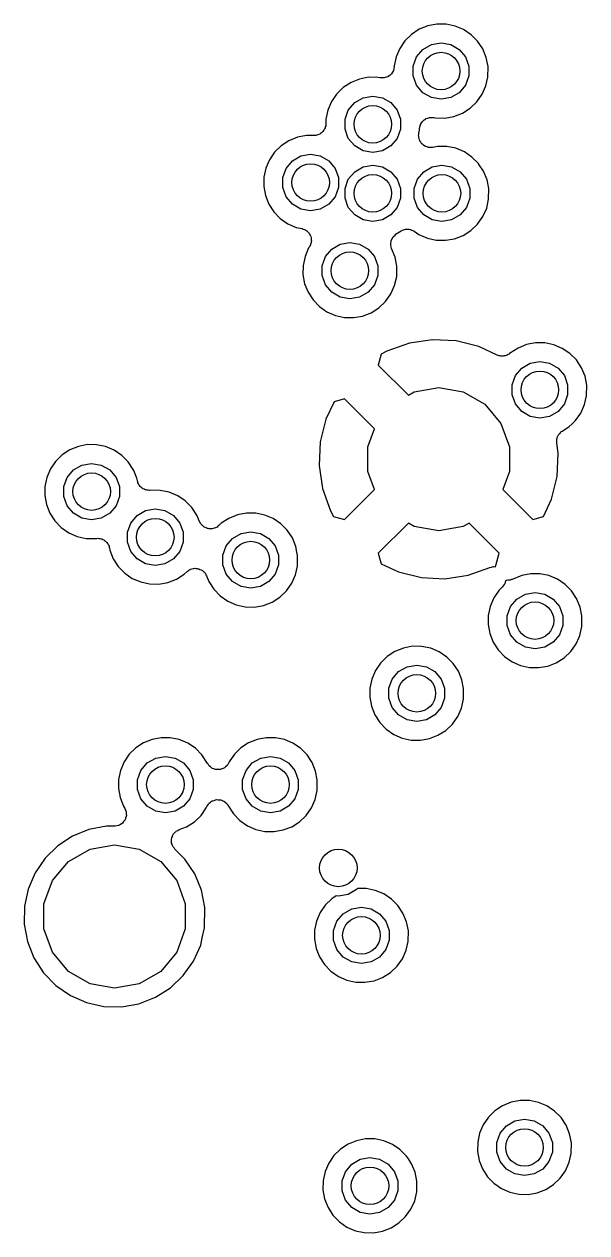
# Model space of a CAD drawing. Extents: x 83.8 to 170.2, y -169.8 to -83.8.
# Drawn here: x 118.11 to 124.1, y -120.77 to -107.87 of the extents above; entities that cross this region are included whole.
import ezdxf

# ---------------------------------------------------------------- set-up
doc = ezdxf.new("R2010")
doc.units = 0
doc.header["$MEASUREMENT"] = 0
doc.layers.add('BLACK', color=7, linetype='CONTINUOUS')

msp = doc.modelspace()

# ---------------------------------------------------------------- linework, layer by layer
at = {"layer": 'Black'}
for p, q in [((122.409, -107.892), (122.318, -107.929)), ((122.506, -107.874), (122.409, -107.892)), ((122.604, -107.874), (122.506, -107.874)), ((122.7, -107.894), (122.604, -107.874)), ((122.79, -107.932), (122.7, -107.894)), ((122.236, -107.983), (122.166, -108.051)), ((122.318, -107.929), (122.236, -107.983)), ((122.871, -107.987), (122.79, -107.932)), ((122.94, -108.057), (122.871, -107.987)), ((122.111, -108.132), (122.072, -108.222)), ((122.166, -108.051), (122.111, -108.132)), ((122.29, -108.224), (122.358, -108.143)), ((122.358, -108.143), (122.448, -108.091)), ((122.448, -108.091), (122.551, -108.073)), ((122.551, -108.073), (122.654, -108.091)), ((122.654, -108.091), (122.745, -108.143)), ((122.745, -108.143), (122.812, -108.224)), ((122.995, -108.138), (122.94, -108.057)), ((123.032, -108.229), (122.995, -108.138)), ((122.072, -108.222), (122.052, -108.318)), ((122.255, -108.322), (122.29, -108.224)), ((122.812, -108.224), (122.848, -108.322)), ((123.051, -108.324), (123.032, -108.229)), ((122.003, -108.42), (121.987, -108.433)), ((122.02, -108.407), (122.003, -108.42)), ((122.021, -108.405), (122.02, -108.406)), ((122.02, -108.406), (122.02, -108.407)), ((122.032, -108.387), (122.021, -108.405)), ((122.043, -108.369), (122.032, -108.387)), ((122.047, -108.347), (122.043, -108.368)), ((122.043, -108.368), (122.043, -108.368)), ((122.043, -108.368), (122.043, -108.369)), ((122.052, -108.326), (122.047, -108.347)), ((122.052, -108.318), (122.052, -108.324)), ((122.052, -108.324), (122.052, -108.325)), ((122.052, -108.325), (122.052, -108.326)), ((122.255, -108.426), (122.255, -108.322)), ((122.848, -108.322), (122.848, -108.426)), ((123.049, -108.438), (123.051, -108.324)), ((121.508, -108.55), (121.438, -108.619)), ((121.591, -108.496), (121.508, -108.55)), ((121.681, -108.46), (121.591, -108.496)), ((121.778, -108.441), (121.681, -108.46)), ((121.876, -108.442), (121.778, -108.441)), ((121.899, -108.447), (121.876, -108.442)), ((121.9, -108.447), (121.899, -108.447)), ((121.901, -108.447), (121.9, -108.447)), ((121.922, -108.447), (121.901, -108.447)), ((121.943, -108.448), (121.922, -108.447)), ((121.944, -108.448), (121.943, -108.448)), ((121.945, -108.448), (121.944, -108.448)), ((121.965, -108.441), (121.945, -108.448)), ((121.985, -108.434), (121.965, -108.441)), ((121.986, -108.434), (121.985, -108.434)), ((121.987, -108.433), (121.986, -108.434)), ((122.29, -108.525), (122.255, -108.426)), ((122.358, -108.605), (122.29, -108.525)), ((122.812, -108.525), (122.745, -108.605)), ((122.848, -108.426), (122.812, -108.525)), ((122.988, -108.622), (123.028, -108.533)), ((123.028, -108.533), (123.049, -108.438)), ((121.438, -108.619), (121.383, -108.7)), ((121.63, -108.711), (121.72, -108.659)), ((121.72, -108.659), (121.823, -108.641)), ((121.823, -108.641), (121.926, -108.659)), ((121.926, -108.659), (122.017, -108.711)), ((122.448, -108.657), (122.358, -108.605)), ((122.551, -108.675), (122.448, -108.657)), ((122.654, -108.657), (122.551, -108.675)), ((122.745, -108.605), (122.654, -108.657)), ((122.931, -108.702), (122.988, -108.622)), ((121.344, -108.79), (121.324, -108.886)), ((121.383, -108.7), (121.344, -108.79)), ((121.527, -108.889), (121.562, -108.791)), ((121.562, -108.791), (121.63, -108.711)), ((122.017, -108.711), (122.084, -108.791)), ((122.084, -108.791), (122.12, -108.889)), ((122.778, -108.823), (122.86, -108.77)), ((122.86, -108.77), (122.931, -108.702)), ((121.324, -108.886), (121.323, -108.938)), ((121.527, -108.994), (121.527, -108.889)), ((122.12, -108.889), (122.12, -108.994)), ((122.331, -108.945), (122.342, -108.928)), ((122.342, -108.928), (122.353, -108.911)), ((122.353, -108.911), (122.354, -108.909)), ((122.354, -108.909), (122.355, -108.908)), ((122.355, -108.908), (122.371, -108.896)), ((122.371, -108.896), (122.387, -108.883)), ((122.387, -108.883), (122.388, -108.882)), ((122.388, -108.882), (122.39, -108.881)), ((122.39, -108.881), (122.409, -108.875)), ((122.409, -108.875), (122.428, -108.868)), ((122.428, -108.868), (122.43, -108.868)), ((122.43, -108.868), (122.432, -108.868)), ((122.432, -108.868), (122.452, -108.869)), ((122.452, -108.869), (122.473, -108.869)), ((122.473, -108.869), (122.474, -108.869)), ((122.474, -108.869), (122.476, -108.87)), ((122.476, -108.87), (122.492, -108.873)), ((122.492, -108.873), (122.59, -108.875)), ((122.59, -108.875), (122.686, -108.858)), ((122.686, -108.858), (122.778, -108.823)), ((121.116, -109.063), (121.02, -109.081)), ((121.195, -109.063), (121.116, -109.063)), ((121.206, -109.061), (121.195, -109.063)), ((121.217, -109.062), (121.206, -109.061)), ((121.227, -109.058), (121.217, -109.062)), ((121.239, -109.056), (121.227, -109.058)), ((121.248, -109.051), (121.239, -109.056)), ((121.258, -109.047), (121.248, -109.051)), ((121.267, -109.04), (121.258, -109.047)), ((121.277, -109.034), (121.267, -109.04)), ((121.284, -109.026), (121.277, -109.034)), ((121.292, -109.019), (121.284, -109.026)), ((121.298, -109.009), (121.292, -109.019)), ((121.306, -109.001), (121.298, -109.009)), ((121.31, -108.991), (121.306, -109.001)), ((121.315, -108.981), (121.31, -108.991)), ((121.317, -108.97), (121.315, -108.981)), ((121.321, -108.959), (121.317, -108.97)), ((121.323, -108.938), (121.321, -108.949)), ((121.321, -108.949), (121.321, -108.959)), ((121.562, -109.092), (121.527, -108.994)), ((122.12, -108.994), (122.084, -109.092)), ((122.312, -109.065), (122.314, -109.05)), ((122.313, -109.072), (122.312, -109.065)), ((122.314, -109.05), (122.315, -109.035)), ((122.315, -109.035), (122.322, -109.006)), ((122.322, -108.988), (122.326, -108.968)), ((122.322, -108.99), (122.322, -108.988)), ((122.322, -108.992), (122.322, -108.99)), ((122.322, -109.006), (122.322, -108.992)), ((122.326, -108.968), (122.33, -108.948)), ((122.33, -108.948), (122.331, -108.947)), ((122.331, -108.947), (122.331, -108.945)), ((120.847, -109.171), (120.777, -109.24)), ((120.929, -109.118), (120.847, -109.171)), ((121.02, -109.081), (120.929, -109.118)), ((121.63, -109.172), (121.562, -109.092)), ((121.72, -109.225), (121.63, -109.172)), ((122.017, -109.172), (121.926, -109.225)), ((122.084, -109.092), (122.017, -109.172)), ((122.313, -109.079), (122.313, -109.072)), ((122.317, -109.093), (122.313, -109.079)), ((122.32, -109.108), (122.317, -109.093)), ((122.324, -109.114), (122.32, -109.108)), ((122.326, -109.121), (122.324, -109.114)), ((122.335, -109.133), (122.326, -109.121)), ((122.343, -109.146), (122.335, -109.133)), ((122.348, -109.151), (122.343, -109.146)), ((122.352, -109.156), (122.348, -109.151)), ((122.365, -109.164), (122.352, -109.156)), ((122.377, -109.174), (122.365, -109.164)), ((122.384, -109.176), (122.377, -109.174)), ((122.39, -109.18), (122.384, -109.176)), ((122.404, -109.183), (122.39, -109.18)), ((122.418, -109.188), (122.404, -109.183)), ((122.426, -109.188), (122.418, -109.188)), ((122.433, -109.19), (122.426, -109.188)), ((122.447, -109.188), (122.433, -109.19)), ((122.463, -109.188), (122.447, -109.188)), ((122.514, -109.178), (122.463, -109.188)), ((122.612, -109.179), (122.514, -109.178)), ((122.708, -109.198), (122.612, -109.179)), ((120.721, -109.321), (120.683, -109.411)), ((120.777, -109.24), (120.721, -109.321)), ((120.968, -109.332), (121.058, -109.28)), ((121.058, -109.28), (121.161, -109.262)), ((121.161, -109.262), (121.264, -109.28)), ((121.264, -109.28), (121.355, -109.332)), ((121.823, -109.243), (121.72, -109.225)), ((121.926, -109.225), (121.823, -109.243)), ((122.799, -109.236), (122.708, -109.198)), ((122.88, -109.291), (122.799, -109.236)), ((122.949, -109.361), (122.88, -109.291)), ((120.683, -109.411), (120.662, -109.507)), ((120.865, -109.511), (120.901, -109.412)), ((120.901, -109.412), (120.968, -109.332)), ((121.355, -109.332), (121.422, -109.412)), ((121.422, -109.412), (121.458, -109.511)), ((121.562, -109.528), (121.63, -109.448)), ((121.63, -109.448), (121.72, -109.395)), ((121.72, -109.395), (121.823, -109.377)), ((121.823, -109.377), (121.926, -109.395)), ((121.926, -109.395), (122.017, -109.448)), ((122.017, -109.448), (122.084, -109.528)), ((122.299, -109.528), (122.366, -109.448)), ((122.366, -109.448), (122.457, -109.395)), ((122.457, -109.395), (122.56, -109.377)), ((122.56, -109.377), (122.663, -109.395)), ((122.663, -109.395), (122.753, -109.448)), ((122.753, -109.448), (122.821, -109.528)), ((122.951, -109.363), (122.949, -109.361)), ((123.004, -109.442), (122.951, -109.363)), ((122.951, -109.363), (122.951, -109.363)), ((123.041, -109.533), (123.004, -109.442)), ((120.662, -109.507), (120.661, -109.605)), ((120.865, -109.615), (120.865, -109.511)), ((121.458, -109.511), (121.458, -109.615)), ((121.527, -109.626), (121.562, -109.528)), ((122.084, -109.528), (122.12, -109.626)), ((122.263, -109.626), (122.299, -109.528)), ((122.821, -109.528), (122.856, -109.626)), ((123.06, -109.628), (123.041, -109.533)), ((120.661, -109.605), (120.678, -109.702)), ((120.678, -109.702), (120.715, -109.793)), ((120.901, -109.714), (120.865, -109.615)), ((121.458, -109.615), (121.422, -109.714)), ((121.527, -109.731), (121.527, -109.626)), ((122.12, -109.626), (122.12, -109.731)), ((122.263, -109.731), (122.263, -109.626)), ((122.856, -109.626), (122.856, -109.731)), ((123.058, -109.742), (123.06, -109.628)), ((120.715, -109.793), (120.768, -109.875)), ((120.968, -109.794), (120.901, -109.714)), ((121.058, -109.846), (120.968, -109.794)), ((121.355, -109.794), (121.264, -109.846)), ((121.422, -109.714), (121.355, -109.794)), ((121.562, -109.829), (121.527, -109.731)), ((121.63, -109.909), (121.562, -109.829)), ((122.084, -109.829), (122.017, -109.909)), ((122.12, -109.731), (122.084, -109.829)), ((122.299, -109.829), (122.263, -109.731)), ((122.366, -109.909), (122.299, -109.829)), ((122.821, -109.829), (122.753, -109.909)), ((122.856, -109.731), (122.821, -109.829)), ((122.997, -109.926), (123.037, -109.837)), ((123.037, -109.837), (123.058, -109.742)), ((120.768, -109.875), (120.836, -109.946)), ((120.836, -109.946), (120.916, -110.002)), ((121.161, -109.864), (121.058, -109.846)), ((121.264, -109.846), (121.161, -109.864)), ((121.72, -109.961), (121.63, -109.909)), ((121.823, -109.979), (121.72, -109.961)), ((121.926, -109.961), (121.823, -109.979)), ((122.017, -109.909), (121.926, -109.961)), ((122.457, -109.961), (122.366, -109.909)), ((122.56, -109.979), (122.457, -109.961)), ((122.663, -109.961), (122.56, -109.979)), ((122.753, -109.909), (122.663, -109.961)), ((122.94, -110.007), (122.997, -109.926)), ((120.916, -110.002), (121.006, -110.041)), ((121.006, -110.041), (121.069, -110.055)), ((121.069, -110.055), (121.081, -110.06)), ((121.081, -110.06), (121.094, -110.063)), ((121.094, -110.063), (121.102, -110.068)), ((121.102, -110.068), (121.11, -110.072)), ((121.11, -110.072), (121.12, -110.08)), ((121.12, -110.08), (121.131, -110.088)), ((121.131, -110.088), (121.136, -110.095)), ((121.136, -110.095), (121.142, -110.101)), ((122.073, -110.112), (122.125, -110.079)), ((122.125, -110.079), (122.132, -110.076)), ((122.132, -110.076), (122.138, -110.072)), ((122.138, -110.072), (122.152, -110.068)), ((122.152, -110.068), (122.165, -110.063)), ((122.165, -110.063), (122.173, -110.062)), ((122.173, -110.062), (122.181, -110.06)), ((122.181, -110.06), (122.195, -110.061)), ((122.195, -110.061), (122.209, -110.061)), ((122.209, -110.061), (122.217, -110.063)), ((122.217, -110.063), (122.225, -110.064)), ((122.225, -110.064), (122.238, -110.07)), ((122.238, -110.07), (122.251, -110.074)), ((122.251, -110.074), (122.258, -110.079)), ((122.258, -110.079), (122.265, -110.082)), ((122.265, -110.082), (122.315, -110.117)), ((122.786, -110.127), (122.869, -110.074)), ((122.869, -110.074), (122.94, -110.007)), ((121.142, -110.101), (121.149, -110.113)), ((121.149, -110.113), (121.156, -110.124)), ((121.156, -110.124), (121.159, -110.132)), ((121.159, -110.132), (121.163, -110.14)), ((121.161, -110.218), (121.159, -110.227)), ((121.165, -110.21), (121.161, -110.218)), ((121.163, -110.14), (121.165, -110.154)), ((121.165, -110.154), (121.168, -110.166)), ((121.166, -110.197), (121.165, -110.21)), ((121.169, -110.184), (121.166, -110.197)), ((121.168, -110.166), (121.167, -110.175)), ((121.167, -110.175), (121.169, -110.184)), ((121.386, -110.273), (121.476, -110.22)), ((121.476, -110.22), (121.579, -110.202)), ((121.579, -110.202), (121.682, -110.22)), ((121.682, -110.22), (121.773, -110.273)), ((122.014, -110.225), (122.02, -110.181)), ((122.019, -110.251), (122.014, -110.225)), ((122.02, -110.181), (122.04, -110.142)), ((122.02, -110.181), (122.02, -110.181)), ((122.04, -110.142), (122.06, -110.124)), ((122.06, -110.124), (122.073, -110.112)), ((122.073, -110.112), (122.073, -110.112)), ((122.315, -110.117), (122.405, -110.156)), ((122.405, -110.156), (122.5, -110.177)), ((122.5, -110.177), (122.598, -110.179)), ((122.598, -110.179), (122.695, -110.162)), ((122.695, -110.162), (122.786, -110.127)), ((121.101, -110.351), (121.08, -110.447)), ((121.139, -110.261), (121.101, -110.351)), ((121.147, -110.25), (121.139, -110.261)), ((121.152, -110.238), (121.147, -110.25)), ((121.159, -110.227), (121.152, -110.238)), ((121.283, -110.451), (121.319, -110.353)), ((121.319, -110.353), (121.386, -110.273)), ((121.773, -110.273), (121.84, -110.353)), ((121.84, -110.353), (121.876, -110.451)), ((122.023, -110.268), (122.019, -110.251)), ((122.06, -110.358), (122.023, -110.268)), ((122.023, -110.268), (122.023, -110.268)), ((121.08, -110.447), (121.079, -110.545)), ((121.283, -110.556), (121.283, -110.451)), ((121.876, -110.451), (121.876, -110.556)), ((122.076, -110.438), (122.06, -110.358)), ((122.079, -110.453), (122.076, -110.438)), ((122.076, -110.438), (122.076, -110.438)), ((122.078, -110.567), (122.079, -110.453)), ((121.079, -110.545), (121.096, -110.642)), ((121.319, -110.654), (121.283, -110.556)), ((121.876, -110.556), (121.84, -110.654)), ((122.056, -110.662), (122.078, -110.567)), ((121.096, -110.642), (121.133, -110.733)), ((121.133, -110.733), (121.186, -110.815)), ((121.386, -110.734), (121.319, -110.654)), ((121.476, -110.786), (121.386, -110.734)), ((121.773, -110.734), (121.682, -110.786)), ((121.84, -110.654), (121.773, -110.734)), ((122.016, -110.751), (122.056, -110.662)), ((121.186, -110.815), (121.254, -110.886)), ((121.579, -110.804), (121.476, -110.786)), ((121.682, -110.786), (121.579, -110.804)), ((121.889, -110.899), (121.96, -110.832)), ((121.96, -110.832), (122.016, -110.751)), ((121.254, -110.886), (121.334, -110.942)), ((121.334, -110.942), (121.424, -110.981)), ((121.424, -110.981), (121.52, -111.002)), ((121.618, -111.004), (121.715, -110.987)), ((121.715, -110.987), (121.806, -110.952)), ((121.806, -110.952), (121.889, -110.899)), ((121.52, -111.002), (121.618, -111.004)), ((122.46, -111.24), (122.213, -111.277)), ((122.71, -111.252), (122.46, -111.24)), ((122.953, -111.312), (122.71, -111.252)), ((121.974, -111.363), (121.914, -111.395)), ((122.213, -111.277), (121.974, -111.363)), ((123.149, -111.404), (122.953, -111.312)), ((123.371, -111.329), (123.281, -111.387)), ((123.462, -111.292), (123.371, -111.329)), ((123.558, -111.273), (123.462, -111.292)), ((123.656, -111.274), (123.558, -111.273)), ((123.752, -111.294), (123.656, -111.274)), ((123.843, -111.332), (123.752, -111.294)), ((123.924, -111.387), (123.843, -111.332)), ((121.914, -111.395), (121.882, -111.511)), ((121.882, -111.511), (122.202, -111.831)), ((123.159, -111.407), (123.149, -111.404)), ((123.169, -111.411), (123.159, -111.407)), ((123.18, -111.412), (123.169, -111.411)), ((123.191, -111.415), (123.18, -111.412)), ((123.202, -111.415), (123.191, -111.415)), ((123.212, -111.416), (123.202, -111.415)), ((123.224, -111.413), (123.212, -111.416)), ((123.235, -111.412), (123.224, -111.413)), ((123.245, -111.407), (123.235, -111.412)), ((123.255, -111.405), (123.245, -111.407)), ((123.265, -111.398), (123.255, -111.405)), ((123.275, -111.393), (123.265, -111.398)), ((123.281, -111.387), (123.275, -111.393)), ((123.41, -111.543), (123.501, -111.491)), ((123.501, -111.491), (123.604, -111.473)), ((123.604, -111.473), (123.707, -111.491)), ((123.707, -111.491), (123.797, -111.543)), ((123.993, -111.456), (123.924, -111.387)), ((124.047, -111.538), (123.993, -111.456)), ((123.307, -111.722), (123.343, -111.623)), ((123.343, -111.623), (123.41, -111.543)), ((123.797, -111.543), (123.865, -111.623)), ((123.865, -111.623), (123.9, -111.722)), ((124.085, -111.629), (124.047, -111.538)), ((124.104, -111.724), (124.085, -111.629)), ((122.264, -111.796), (122.526, -111.749)), ((122.526, -111.749), (122.787, -111.796)), ((123.307, -111.826), (123.307, -111.722)), ((123.9, -111.722), (123.9, -111.826)), ((124.102, -111.838), (124.104, -111.724)), ((121.41, -111.902), (121.323, -112.087)), ((121.523, -111.871), (121.41, -111.902)), ((121.842, -112.19), (121.523, -111.871)), ((122.202, -111.831), (122.264, -111.796)), ((122.787, -111.796), (123.017, -111.928)), ((123.343, -111.924), (123.307, -111.826)), ((123.9, -111.826), (123.865, -111.924)), ((124.081, -111.932), (124.102, -111.838)), ((123.017, -111.928), (123.188, -112.132)), ((123.41, -112.005), (123.343, -111.924)), ((123.501, -112.057), (123.41, -112.005)), ((123.797, -112.005), (123.707, -112.057)), ((123.865, -111.924), (123.797, -112.005)), ((123.984, -112.102), (124.041, -112.022)), ((124.041, -112.022), (124.081, -111.932)), ((121.323, -112.087), (121.263, -112.33)), ((123.188, -112.132), (123.279, -112.381)), ((123.604, -112.075), (123.501, -112.057)), ((123.707, -112.057), (123.604, -112.075)), ((123.913, -112.17), (123.947, -112.137)), ((123.947, -112.137), (123.984, -112.102)), ((123.947, -112.137), (123.947, -112.137)), ((121.772, -112.381), (121.842, -112.19)), ((123.788, -112.284), (123.796, -112.27)), ((123.788, -112.291), (123.788, -112.284)), ((123.796, -112.27), (123.801, -112.256)), ((123.801, -112.256), (123.806, -112.251)), ((123.806, -112.251), (123.809, -112.245)), ((123.809, -112.245), (123.82, -112.235)), ((123.82, -112.235), (123.83, -112.223)), ((123.83, -112.223), (123.836, -112.22)), ((123.836, -112.22), (123.841, -112.215)), ((123.841, -112.215), (123.913, -112.17)), ((118.595, -112.414), (118.513, -112.468)), ((118.686, -112.378), (118.595, -112.414)), ((118.782, -112.359), (118.686, -112.378)), ((118.88, -112.36), (118.782, -112.359)), ((118.976, -112.38), (118.88, -112.36)), ((119.066, -112.418), (118.976, -112.38)), ((119.148, -112.473), (119.066, -112.418)), ((121.263, -112.33), (121.251, -112.58)), ((121.772, -112.647), (121.772, -112.381)), ((123.279, -112.381), (123.279, -112.647)), ((123.783, -112.328), (123.785, -112.313)), ((123.784, -112.334), (123.783, -112.328)), ((123.784, -112.341), (123.784, -112.334)), ((123.8, -112.449), (123.784, -112.341)), ((123.785, -112.297), (123.788, -112.291)), ((123.785, -112.313), (123.785, -112.297)), ((118.443, -112.537), (118.387, -112.618)), ((118.513, -112.468), (118.443, -112.537)), ((119.217, -112.542), (119.148, -112.473)), ((119.271, -112.624), (119.217, -112.542)), ((123.788, -112.699), (123.8, -112.449)), ((118.387, -112.618), (118.349, -112.708)), ((118.567, -112.709), (118.634, -112.629)), ((118.634, -112.629), (118.724, -112.577)), ((118.724, -112.577), (118.827, -112.559)), ((118.827, -112.559), (118.93, -112.577)), ((118.93, -112.577), (119.021, -112.629)), ((119.021, -112.629), (119.088, -112.709)), ((119.276, -112.635), (119.271, -112.624)), ((119.308, -112.715), (119.276, -112.635)), ((121.251, -112.58), (121.288, -112.827)), ((121.842, -112.839), (121.772, -112.647)), ((123.279, -112.647), (123.209, -112.839)), ((118.328, -112.804), (118.327, -112.902)), ((118.349, -112.708), (118.328, -112.804)), ((118.531, -112.807), (118.567, -112.709)), ((119.088, -112.709), (119.124, -112.807)), ((119.315, -112.745), (119.308, -112.715)), ((119.318, -112.755), (119.315, -112.745)), ((119.32, -112.766), (119.318, -112.755)), ((119.326, -112.776), (119.32, -112.766)), ((119.33, -112.786), (119.326, -112.776)), ((119.337, -112.794), (119.33, -112.786)), ((119.343, -112.804), (119.337, -112.794)), ((119.352, -112.811), (119.343, -112.804)), ((123.728, -112.942), (123.788, -112.699)), ((118.327, -112.902), (118.344, -112.998)), ((118.531, -112.912), (118.531, -112.807)), ((118.567, -113.01), (118.531, -112.912)), ((119.124, -112.912), (119.088, -113.01)), ((119.124, -112.807), (119.124, -112.912)), ((119.36, -112.82), (119.352, -112.811)), ((119.369, -112.825), (119.36, -112.82)), ((119.377, -112.831), (119.369, -112.825)), ((119.388, -112.835), (119.377, -112.831)), ((119.398, -112.841), (119.388, -112.835)), ((119.409, -112.842), (119.398, -112.841)), ((119.419, -112.846), (119.409, -112.842)), ((119.43, -112.846), (119.419, -112.846)), ((119.442, -112.848), (119.43, -112.846)), ((119.45, -112.846), (119.442, -112.848)), ((119.557, -112.847), (119.45, -112.846)), ((119.654, -112.866), (119.557, -112.847)), ((119.744, -112.904), (119.654, -112.866)), ((119.825, -112.959), (119.744, -112.904)), ((121.288, -112.827), (121.374, -113.066)), ((121.523, -113.158), (121.842, -112.839)), ((123.209, -112.839), (123.529, -113.158)), ((118.344, -112.998), (118.381, -113.089)), ((118.634, -113.09), (118.567, -113.01)), ((119.088, -113.01), (119.021, -113.09)), ((119.402, -113.063), (119.505, -113.045)), ((119.505, -113.045), (119.608, -113.063)), ((119.894, -113.029), (119.825, -112.959)), ((119.949, -113.11), (119.894, -113.029)), ((123.641, -113.127), (123.728, -112.942)), ((118.381, -113.089), (118.434, -113.172)), ((118.434, -113.172), (118.502, -113.242)), ((118.724, -113.143), (118.634, -113.09)), ((118.827, -113.161), (118.724, -113.143)), ((118.93, -113.143), (118.827, -113.161)), ((119.021, -113.09), (118.93, -113.143)), ((119.244, -113.196), (119.311, -113.116)), ((119.311, -113.116), (119.402, -113.063)), ((119.608, -113.063), (119.699, -113.116)), ((119.699, -113.116), (119.766, -113.196)), ((119.977, -113.18), (119.949, -113.11)), ((119.984, -113.191), (119.977, -113.18)), ((119.99, -113.203), (119.984, -113.191)), ((120.29, -113.145), (120.208, -113.198)), ((120.381, -113.108), (120.29, -113.145)), ((120.477, -113.089), (120.381, -113.108)), ((120.575, -113.09), (120.477, -113.089)), ((120.671, -113.11), (120.575, -113.09)), ((120.761, -113.148), (120.671, -113.11)), ((120.843, -113.203), (120.761, -113.148)), ((121.374, -113.066), (121.406, -113.126)), ((121.406, -113.126), (121.523, -113.158)), ((123.529, -113.158), (123.641, -113.127)), ((118.502, -113.242), (118.582, -113.298)), ((118.582, -113.298), (118.672, -113.338)), ((119.208, -113.294), (119.244, -113.196)), ((119.208, -113.399), (119.208, -113.294)), ((119.766, -113.196), (119.802, -113.294)), ((119.802, -113.294), (119.802, -113.399)), ((119.996, -113.209), (119.99, -113.203)), ((120.001, -113.217), (119.996, -113.209)), ((120.011, -113.225), (120.001, -113.217)), ((120.021, -113.235), (120.011, -113.225)), ((120.029, -113.238), (120.021, -113.235)), ((120.036, -113.244), (120.029, -113.238)), ((120.048, -113.248), (120.036, -113.244)), ((120.06, -113.254), (120.048, -113.248)), ((120.069, -113.254), (120.06, -113.254)), ((120.078, -113.257), (120.069, -113.254)), ((120.091, -113.257), (120.078, -113.257)), ((120.104, -113.258), (120.091, -113.257)), ((120.113, -113.256), (120.104, -113.258)), ((120.122, -113.255), (120.113, -113.256)), ((120.134, -113.25), (120.122, -113.255)), ((120.147, -113.247), (120.134, -113.25)), ((120.154, -113.242), (120.147, -113.247)), ((120.163, -113.239), (120.154, -113.242)), ((120.172, -113.23), (120.163, -113.239)), ((120.183, -113.222), (120.172, -113.23)), ((120.208, -113.198), (120.183, -113.222)), ((120.329, -113.359), (120.42, -113.307)), ((120.42, -113.307), (120.523, -113.289)), ((120.523, -113.289), (120.626, -113.307)), ((120.626, -113.307), (120.716, -113.359)), ((120.912, -113.272), (120.843, -113.203)), ((120.966, -113.354), (120.912, -113.272)), ((122.202, -113.197), (121.882, -113.517)), ((122.264, -113.233), (122.202, -113.197)), ((122.526, -113.279), (122.264, -113.233)), ((122.787, -113.233), (122.526, -113.279)), ((122.849, -113.197), (122.787, -113.233)), ((123.169, -113.517), (122.849, -113.197)), ((118.672, -113.338), (118.768, -113.359)), ((118.768, -113.359), (118.866, -113.361)), ((118.866, -113.361), (118.871, -113.36)), ((118.871, -113.36), (118.881, -113.36)), ((118.881, -113.36), (118.892, -113.358)), ((118.892, -113.358), (118.903, -113.36)), ((118.903, -113.36), (118.915, -113.36)), ((118.915, -113.36), (118.925, -113.363)), ((118.925, -113.363), (118.935, -113.365)), ((118.935, -113.365), (118.946, -113.371)), ((118.946, -113.371), (118.956, -113.375)), ((118.956, -113.375), (118.965, -113.382)), ((118.965, -113.382), (118.974, -113.387)), ((118.974, -113.387), (118.981, -113.396)), ((118.981, -113.396), (118.99, -113.403)), ((118.99, -113.403), (118.995, -113.412)), ((118.995, -113.412), (119.002, -113.421)), ((119.002, -113.421), (119.006, -113.431)), ((119.006, -113.431), (119.012, -113.441)), ((119.012, -113.441), (119.014, -113.452)), ((119.244, -113.497), (119.208, -113.399)), ((119.802, -113.399), (119.766, -113.497)), ((120.226, -113.537), (120.262, -113.439)), ((120.262, -113.439), (120.329, -113.359)), ((120.716, -113.359), (120.783, -113.439)), ((120.783, -113.439), (120.819, -113.537)), ((121.003, -113.445), (120.966, -113.354)), ((121.015, -113.505), (121.003, -113.445)), ((119.014, -113.452), (119.018, -113.462)), ((119.018, -113.462), (119.022, -113.485)), ((119.022, -113.485), (119.058, -113.576)), ((119.058, -113.576), (119.111, -113.658)), ((119.311, -113.577), (119.244, -113.497)), ((119.402, -113.629), (119.311, -113.577)), ((119.699, -113.577), (119.608, -113.629)), ((119.766, -113.497), (119.699, -113.577)), ((120.226, -113.642), (120.226, -113.537)), ((120.819, -113.537), (120.819, -113.642)), ((121.022, -113.54), (121.015, -113.505)), ((121.015, -113.505), (121.015, -113.505)), ((121.021, -113.654), (121.022, -113.54)), ((121.882, -113.517), (121.913, -113.63)), ((123.133, -113.647), (123.169, -113.517)), ((119.111, -113.658), (119.179, -113.729)), ((119.505, -113.648), (119.402, -113.629)), ((119.608, -113.629), (119.505, -113.648)), ((119.846, -113.712), (119.857, -113.705)), ((119.857, -113.705), (119.867, -113.696)), ((119.867, -113.696), (119.875, -113.693)), ((119.875, -113.693), (119.882, -113.688)), ((119.882, -113.688), (119.895, -113.685)), ((119.895, -113.685), (119.908, -113.68)), ((119.908, -113.68), (119.916, -113.68)), ((119.916, -113.68), (119.925, -113.678)), ((119.925, -113.678), (119.938, -113.679)), ((119.938, -113.679), (119.952, -113.679)), ((119.952, -113.679), (119.96, -113.682)), ((119.96, -113.682), (119.969, -113.683)), ((119.969, -113.683), (119.981, -113.689)), ((119.981, -113.689), (119.994, -113.693)), ((119.994, -113.693), (120.001, -113.698)), ((120.001, -113.698), (120.008, -113.702)), ((120.008, -113.702), (120.018, -113.712)), ((120.262, -113.74), (120.226, -113.642)), ((120.819, -113.642), (120.783, -113.74)), ((120.999, -113.748), (121.021, -113.654)), ((121.913, -113.63), (122.098, -113.717)), ((122.839, -113.751), (123.072, -113.668)), ((123.072, -113.668), (123.088, -113.665)), ((123.088, -113.665), (123.105, -113.66)), ((123.105, -113.66), (123.11, -113.661)), ((123.11, -113.661), (123.115, -113.66)), ((123.115, -113.66), (123.132, -113.663)), ((123.132, -113.663), (123.133, -113.647)), ((119.179, -113.729), (119.26, -113.785)), ((119.26, -113.785), (119.35, -113.824)), ((119.35, -113.824), (119.445, -113.845)), ((119.543, -113.847), (119.64, -113.83)), ((119.64, -113.83), (119.731, -113.795)), ((119.731, -113.795), (119.814, -113.742)), ((119.814, -113.742), (119.846, -113.712)), ((120.018, -113.712), (120.028, -113.72)), ((120.028, -113.72), (120.033, -113.728)), ((120.033, -113.728), (120.039, -113.734)), ((120.039, -113.734), (120.044, -113.746)), ((120.044, -113.746), (120.051, -113.758)), ((120.051, -113.758), (120.076, -113.819)), ((120.076, -113.819), (120.129, -113.902)), ((120.329, -113.82), (120.262, -113.74)), ((120.42, -113.873), (120.329, -113.82)), ((120.716, -113.82), (120.626, -113.873)), ((120.783, -113.74), (120.716, -113.82)), ((120.959, -113.838), (120.999, -113.748)), ((122.098, -113.717), (122.341, -113.777)), ((122.341, -113.777), (122.591, -113.789)), ((122.591, -113.789), (122.839, -113.751)), ((123.234, -113.825), (123.229, -113.842)), ((123.24, -113.809), (123.234, -113.825)), ((123.241, -113.807), (123.24, -113.807)), ((123.24, -113.807), (123.24, -113.809)), ((123.242, -113.807), (123.241, -113.807)), ((123.243, -113.807), (123.242, -113.807)), ((123.264, -113.806), (123.243, -113.807)), ((123.285, -113.805), (123.264, -113.806)), ((123.286, -113.804), (123.285, -113.805)), ((123.287, -113.804), (123.286, -113.804)), ((123.303, -113.797), (123.287, -113.804)), ((123.308, -113.796), (123.303, -113.797)), ((123.41, -113.754), (123.308, -113.796)), ((123.506, -113.736), (123.41, -113.754)), ((123.604, -113.737), (123.506, -113.736)), ((123.7, -113.756), (123.604, -113.737)), ((123.791, -113.794), (123.7, -113.756)), ((123.872, -113.849), (123.791, -113.794)), ((119.445, -113.845), (119.543, -113.847)), ((120.129, -113.902), (120.197, -113.972)), ((120.523, -113.891), (120.42, -113.873)), ((120.626, -113.873), (120.523, -113.891)), ((120.832, -113.986), (120.903, -113.918)), ((120.903, -113.918), (120.959, -113.838)), ((123.167, -113.913), (123.112, -113.994)), ((123.203, -113.878), (123.167, -113.913)), ((123.213, -113.864), (123.203, -113.878)), ((123.224, -113.851), (123.213, -113.864)), ((123.226, -113.846), (123.224, -113.851)), ((123.229, -113.842), (123.226, -113.846)), ((123.358, -114.006), (123.449, -113.953)), ((123.449, -113.953), (123.552, -113.935)), ((123.552, -113.935), (123.655, -113.953)), ((123.655, -113.953), (123.745, -114.006)), ((123.941, -113.919), (123.872, -113.849)), ((123.995, -114.001), (123.941, -113.919)), ((120.197, -113.972), (120.277, -114.028)), ((120.277, -114.028), (120.367, -114.068)), ((120.367, -114.068), (120.463, -114.089)), ((120.463, -114.089), (120.561, -114.091)), ((120.561, -114.091), (120.658, -114.074)), ((120.658, -114.074), (120.749, -114.038)), ((120.749, -114.038), (120.832, -113.986)), ((123.073, -114.084), (123.053, -114.18)), ((123.112, -113.994), (123.073, -114.084)), ((123.255, -114.184), (123.291, -114.086)), ((123.291, -114.086), (123.358, -114.006)), ((123.745, -114.006), (123.813, -114.086)), ((123.813, -114.086), (123.848, -114.184)), ((124.033, -114.091), (123.995, -114.001)), ((124.052, -114.186), (124.033, -114.091)), ((123.053, -114.18), (123.051, -114.278)), ((123.255, -114.289), (123.255, -114.184)), ((123.848, -114.184), (123.848, -114.289)), ((124.05, -114.3), (124.052, -114.186)), ((123.051, -114.278), (123.069, -114.375)), ((123.291, -114.387), (123.255, -114.289)), ((123.848, -114.289), (123.813, -114.387)), ((124.029, -114.395), (124.05, -114.3)), ((123.069, -114.375), (123.105, -114.466)), ((123.105, -114.466), (123.158, -114.548)), ((123.358, -114.467), (123.291, -114.387)), ((123.449, -114.519), (123.358, -114.467)), ((123.745, -114.467), (123.655, -114.519)), ((123.813, -114.387), (123.745, -114.467)), ((123.989, -114.485), (124.021, -114.412)), ((124.021, -114.412), (124.029, -114.395)), ((124.021, -114.412), (124.021, -114.412)), ((124.021, -114.412), (124.021, -114.412)), ((122.059, -114.566), (121.977, -114.619)), ((122.15, -114.529), (122.059, -114.566)), ((122.246, -114.51), (122.15, -114.529)), ((122.344, -114.511), (122.246, -114.51)), ((122.44, -114.531), (122.344, -114.511)), ((122.531, -114.569), (122.44, -114.531)), ((122.612, -114.624), (122.531, -114.569)), ((123.158, -114.548), (123.226, -114.619)), ((123.552, -114.538), (123.449, -114.519)), ((123.655, -114.519), (123.552, -114.538)), ((123.861, -114.632), (123.932, -114.565)), ((123.932, -114.565), (123.989, -114.485)), ((121.907, -114.688), (121.851, -114.769)), ((121.977, -114.619), (121.907, -114.688)), ((122.098, -114.78), (122.189, -114.728)), ((122.189, -114.728), (122.292, -114.71)), ((122.292, -114.71), (122.395, -114.728)), ((122.395, -114.728), (122.485, -114.78)), ((122.681, -114.693), (122.612, -114.624)), ((122.735, -114.775), (122.681, -114.693)), ((123.226, -114.619), (123.307, -114.675)), ((123.307, -114.675), (123.397, -114.714)), ((123.397, -114.714), (123.492, -114.735)), ((123.492, -114.735), (123.59, -114.737)), ((123.59, -114.737), (123.687, -114.72)), ((123.687, -114.72), (123.778, -114.685)), ((123.778, -114.685), (123.861, -114.632)), ((121.813, -114.859), (121.792, -114.955)), ((121.851, -114.769), (121.813, -114.859)), ((121.995, -114.958), (122.031, -114.86)), ((122.031, -114.86), (122.098, -114.78)), ((122.485, -114.78), (122.552, -114.86)), ((122.552, -114.86), (122.588, -114.958)), ((122.773, -114.866), (122.735, -114.775)), ((122.791, -114.961), (122.773, -114.866)), ((121.792, -114.955), (121.791, -115.053)), ((121.995, -115.063), (121.995, -114.958)), ((122.588, -114.958), (122.588, -115.063)), ((122.79, -115.075), (122.791, -114.961)), ((121.791, -115.053), (121.809, -115.149)), ((122.031, -115.161), (121.995, -115.063)), ((122.588, -115.063), (122.552, -115.161)), ((122.768, -115.169), (122.79, -115.075)), ((121.809, -115.149), (121.845, -115.24)), ((121.845, -115.24), (121.898, -115.323)), ((122.098, -115.241), (122.031, -115.161)), ((122.189, -115.294), (122.098, -115.241)), ((122.485, -115.241), (122.395, -115.294)), ((122.552, -115.161), (122.485, -115.241)), ((122.728, -115.259), (122.768, -115.169)), ((121.898, -115.323), (121.966, -115.393)), ((122.292, -115.312), (122.189, -115.294)), ((122.395, -115.294), (122.292, -115.312)), ((122.601, -115.407), (122.672, -115.339)), ((122.672, -115.339), (122.728, -115.259)), ((119.471, -115.503), (119.38, -115.54)), ((119.567, -115.485), (119.471, -115.503)), ((119.665, -115.485), (119.567, -115.485)), ((119.761, -115.505), (119.665, -115.485)), ((119.852, -115.543), (119.761, -115.505)), ((120.591, -115.503), (120.5, -115.54)), ((120.687, -115.485), (120.591, -115.503)), ((120.785, -115.485), (120.687, -115.485)), ((120.881, -115.505), (120.785, -115.485)), ((120.972, -115.543), (120.881, -115.505)), ((121.966, -115.393), (122.046, -115.449)), ((122.046, -115.449), (122.136, -115.489)), ((122.136, -115.489), (122.232, -115.51)), ((122.232, -115.51), (122.33, -115.512)), ((122.33, -115.512), (122.427, -115.495)), ((122.427, -115.495), (122.518, -115.459)), ((122.518, -115.459), (122.601, -115.407)), ((119.298, -115.594), (119.228, -115.662)), ((119.38, -115.54), (119.298, -115.594)), ((119.933, -115.598), (119.852, -115.543)), ((120.002, -115.668), (119.933, -115.598)), ((120.418, -115.594), (120.348, -115.662)), ((120.5, -115.54), (120.418, -115.594)), ((121.053, -115.598), (120.972, -115.543)), ((121.122, -115.668), (121.053, -115.598)), ((119.172, -115.743), (119.134, -115.833)), ((119.228, -115.662), (119.172, -115.743)), ((119.352, -115.835), (119.419, -115.754)), ((119.419, -115.754), (119.51, -115.702)), ((119.51, -115.702), (119.613, -115.684)), ((119.613, -115.684), (119.716, -115.702)), ((119.716, -115.702), (119.806, -115.754)), ((119.806, -115.754), (119.873, -115.835)), ((120.063, -115.76), (120.002, -115.668)), ((120.064, -115.761), (120.063, -115.76)), ((120.063, -115.76), (120.063, -115.76)), ((120.071, -115.775), (120.064, -115.761)), ((120.281, -115.763), (120.274, -115.777)), ((120.29, -115.749), (120.281, -115.763)), ((120.292, -115.743), (120.29, -115.749)), ((120.348, -115.662), (120.292, -115.743)), ((120.472, -115.835), (120.539, -115.754)), ((120.539, -115.754), (120.63, -115.702)), ((120.63, -115.702), (120.733, -115.684)), ((120.733, -115.684), (120.836, -115.702)), ((120.836, -115.702), (120.926, -115.754)), ((120.926, -115.754), (120.993, -115.835)), ((121.176, -115.749), (121.122, -115.668)), ((121.214, -115.84), (121.176, -115.749)), ((119.134, -115.833), (119.113, -115.929)), ((119.316, -115.933), (119.352, -115.835)), ((119.873, -115.835), (119.909, -115.933)), ((120.076, -115.78), (120.071, -115.775)), ((120.079, -115.785), (120.076, -115.78)), ((120.092, -115.795), (120.079, -115.785)), ((120.103, -115.805), (120.092, -115.795)), ((120.109, -115.808), (120.103, -115.805)), ((120.114, -115.812), (120.109, -115.808)), ((120.129, -115.817), (120.114, -115.812)), ((120.144, -115.823), (120.129, -115.817)), ((120.15, -115.823), (120.144, -115.823)), ((120.156, -115.825), (120.15, -115.823)), ((120.172, -115.824), (120.156, -115.825)), ((120.188, -115.825), (120.172, -115.824)), ((120.194, -115.824), (120.188, -115.825)), ((120.2, -115.823), (120.194, -115.824)), ((120.215, -115.817), (120.2, -115.823)), ((120.23, -115.813), (120.215, -115.817)), ((120.235, -115.809), (120.23, -115.813)), ((120.241, -115.806), (120.235, -115.809)), ((120.253, -115.796), (120.241, -115.806)), ((120.266, -115.786), (120.253, -115.796)), ((120.269, -115.781), (120.266, -115.786)), ((120.274, -115.777), (120.269, -115.781)), ((120.436, -115.933), (120.472, -115.835)), ((120.993, -115.835), (121.029, -115.933)), ((121.232, -115.935), (121.214, -115.84)), ((119.113, -115.929), (119.112, -116.027)), ((119.112, -116.027), (119.13, -116.124)), ((119.316, -116.037), (119.316, -115.933)), ((119.909, -115.933), (119.909, -116.037)), ((120.436, -116.037), (120.436, -115.933)), ((121.029, -115.933), (121.029, -116.037)), ((121.231, -116.049), (121.232, -115.969)), ((121.232, -115.969), (121.232, -115.935)), ((121.232, -115.969), (121.232, -115.969)), ((119.13, -116.124), (119.166, -116.215)), ((119.352, -116.136), (119.316, -116.037)), ((119.419, -116.216), (119.352, -116.136)), ((119.873, -116.136), (119.806, -116.216)), ((119.909, -116.037), (119.873, -116.136)), ((120.116, -116.157), (120.131, -116.153)), ((120.131, -116.153), (120.146, -116.147)), ((120.146, -116.147), (120.152, -116.147)), ((120.152, -116.147), (120.158, -116.145)), ((120.158, -116.145), (120.174, -116.146)), ((120.174, -116.146), (120.19, -116.146)), ((120.19, -116.146), (120.196, -116.148)), ((120.196, -116.148), (120.202, -116.148)), ((120.202, -116.148), (120.217, -116.155)), ((120.217, -116.155), (120.232, -116.16)), ((120.472, -116.136), (120.436, -116.037)), ((120.539, -116.216), (120.472, -116.136)), ((120.993, -116.136), (120.926, -116.216)), ((121.029, -116.037), (120.993, -116.136)), ((121.17, -116.233), (121.209, -116.144)), ((121.209, -116.144), (121.231, -116.049)), ((119.166, -116.215), (119.178, -116.233)), ((119.178, -116.233), (119.179, -116.237)), ((119.179, -116.237), (119.181, -116.239)), ((119.181, -116.239), (119.188, -116.257)), ((119.188, -116.257), (119.195, -116.274)), ((119.195, -116.274), (119.195, -116.277)), ((119.195, -116.277), (119.196, -116.281)), ((119.196, -116.281), (119.196, -116.299)), ((119.51, -116.268), (119.419, -116.216)), ((119.613, -116.286), (119.51, -116.268)), ((119.716, -116.268), (119.613, -116.286)), ((119.806, -116.216), (119.716, -116.268)), ((119.993, -116.313), (120.049, -116.233)), ((120.049, -116.233), (120.056, -116.22)), ((120.056, -116.22), (120.064, -116.206)), ((120.064, -116.206), (120.072, -116.192)), ((120.072, -116.192), (120.077, -116.188)), ((120.077, -116.188), (120.08, -116.183)), ((120.08, -116.183), (120.093, -116.174)), ((120.093, -116.174), (120.105, -116.163)), ((120.105, -116.163), (120.111, -116.161)), ((120.111, -116.161), (120.116, -116.157)), ((120.232, -116.16), (120.237, -116.163)), ((120.237, -116.163), (120.243, -116.166)), ((120.243, -116.166), (120.248, -116.172)), ((120.248, -116.172), (120.249, -116.172)), ((120.249, -116.172), (120.252, -116.175)), ((120.252, -116.175), (120.254, -116.177)), ((120.254, -116.177), (120.267, -116.187)), ((120.267, -116.187), (120.27, -116.192)), ((120.27, -116.192), (120.274, -116.197)), ((120.274, -116.197), (120.277, -116.202)), ((120.277, -116.202), (120.279, -116.204)), ((120.279, -116.204), (120.339, -116.297)), ((120.63, -116.268), (120.539, -116.216)), ((120.733, -116.286), (120.63, -116.268)), ((120.836, -116.268), (120.733, -116.286)), ((120.926, -116.216), (120.836, -116.268)), ((121.113, -116.313), (121.17, -116.233)), ((119.136, -116.409), (119.12, -116.419)), ((119.152, -116.4), (119.136, -116.409)), ((119.154, -116.397), (119.152, -116.4)), ((119.157, -116.395), (119.154, -116.397)), ((119.168, -116.38), (119.157, -116.395)), ((119.18, -116.366), (119.168, -116.38)), ((119.182, -116.363), (119.18, -116.366)), ((119.184, -116.36), (119.182, -116.363)), ((119.189, -116.342), (119.184, -116.36)), ((119.196, -116.325), (119.189, -116.342)), ((119.196, -116.299), (119.197, -116.318)), ((119.197, -116.318), (119.196, -116.321)), ((119.196, -116.321), (119.196, -116.325)), ((119.839, -116.434), (119.922, -116.381)), ((119.922, -116.381), (119.993, -116.313)), ((120.339, -116.297), (120.407, -116.368)), ((120.407, -116.368), (120.488, -116.424)), ((120.959, -116.434), (121.042, -116.381)), ((121.042, -116.381), (121.113, -116.313)), ((118.623, -116.534), (118.466, -116.638)), ((118.798, -116.464), (118.623, -116.534)), ((118.984, -116.428), (118.798, -116.464)), ((119.07, -116.429), (118.984, -116.428)), ((119.074, -116.428), (119.07, -116.429)), ((119.077, -116.429), (119.074, -116.428)), ((119.095, -116.425), (119.077, -116.429)), ((119.113, -116.422), (119.095, -116.425)), ((119.117, -116.42), (119.113, -116.422)), ((119.12, -116.419), (119.117, -116.42)), ((119.681, -116.55), (119.688, -116.537)), ((119.688, -116.537), (119.693, -116.522)), ((119.693, -116.522), (119.697, -116.517)), ((119.697, -116.517), (119.7, -116.51)), ((119.7, -116.51), (119.711, -116.5)), ((119.711, -116.5), (119.72, -116.488)), ((119.72, -116.488), (119.727, -116.484)), ((119.727, -116.484), (119.732, -116.479)), ((119.732, -116.479), (119.745, -116.473)), ((119.745, -116.473), (119.758, -116.465)), ((119.758, -116.465), (119.839, -116.434)), ((120.488, -116.424), (120.577, -116.463)), ((120.577, -116.463), (120.673, -116.484)), ((120.673, -116.484), (120.771, -116.486)), ((120.771, -116.486), (120.868, -116.469)), ((120.868, -116.469), (120.959, -116.434)), ((118.466, -116.638), (118.331, -116.77)), ((118.58, -116.805), (118.81, -116.672)), ((118.81, -116.672), (119.071, -116.626)), ((119.071, -116.626), (119.333, -116.672)), ((119.333, -116.672), (119.563, -116.805)), ((119.677, -116.594), (119.679, -116.579)), ((119.679, -116.601), (119.677, -116.594)), ((119.679, -116.564), (119.681, -116.557)), ((119.679, -116.579), (119.679, -116.564)), ((119.679, -116.608), (119.679, -116.601)), ((119.685, -116.622), (119.679, -116.608)), ((119.681, -116.557), (119.681, -116.55)), ((119.689, -116.637), (119.685, -116.622)), ((119.693, -116.643), (119.689, -116.637)), ((119.695, -116.649), (119.693, -116.643)), ((119.705, -116.661), (119.695, -116.649)), ((119.714, -116.673), (119.705, -116.661)), ((118.331, -116.77), (118.224, -116.925)), ((119.82, -116.78), (119.714, -116.673)), ((119.925, -116.937), (119.82, -116.78)), ((118.224, -116.925), (118.15, -117.099)), ((118.409, -117.009), (118.58, -116.805)), ((119.563, -116.805), (119.734, -117.009)), ((118.318, -117.258), (118.409, -117.009)), ((119.734, -117.009), (119.825, -117.258)), ((119.997, -117.112), (119.925, -116.937)), ((118.15, -117.099), (118.111, -117.283)), ((120.033, -117.296), (119.997, -117.112)), ((121.434, -117.171), (121.387, -117.202)), ((121.456, -117.175), (121.434, -117.171)), ((121.559, -117.157), (121.456, -117.175)), ((121.65, -117.105), (121.559, -117.157)), ((121.66, -117.093), (121.65, -117.105)), ((121.754, -117.094), (121.66, -117.093)), ((121.85, -117.113), (121.754, -117.094)), ((121.941, -117.151), (121.85, -117.113)), ((122.022, -117.206), (121.941, -117.151)), ((118.111, -117.283), (118.108, -117.472)), ((118.318, -117.524), (118.318, -117.258)), ((119.825, -117.258), (119.825, -117.524)), ((120.03, -117.513), (120.033, -117.296)), ((121.317, -117.27), (121.261, -117.351)), ((121.387, -117.202), (121.317, -117.27)), ((121.508, -117.363), (121.599, -117.31)), ((121.599, -117.31), (121.702, -117.292)), ((121.702, -117.292), (121.805, -117.31)), ((121.805, -117.31), (121.895, -117.363)), ((122.091, -117.276), (122.022, -117.206)), ((122.145, -117.358), (122.091, -117.276)), ((121.223, -117.441), (121.202, -117.537)), ((121.261, -117.351), (121.223, -117.441)), ((121.405, -117.541), (121.441, -117.443)), ((121.441, -117.443), (121.508, -117.363)), ((121.895, -117.363), (121.962, -117.443)), ((121.962, -117.443), (121.998, -117.541)), ((122.183, -117.448), (122.145, -117.358)), ((118.108, -117.472), (118.142, -117.658)), ((118.409, -117.774), (118.318, -117.524)), ((119.825, -117.524), (119.734, -117.774)), ((120.006, -117.618), (120.03, -117.513)), ((121.202, -117.537), (121.201, -117.635)), ((121.405, -117.646), (121.405, -117.541)), ((121.998, -117.541), (121.998, -117.646)), ((122.202, -117.544), (122.183, -117.448)), ((122.2, -117.657), (122.202, -117.544)), ((118.142, -117.658), (118.212, -117.833)), ((119.912, -117.869), (119.989, -117.696)), ((119.989, -117.696), (120.006, -117.618)), ((120.006, -117.618), (120.006, -117.618)), ((121.201, -117.635), (121.219, -117.732)), ((121.441, -117.744), (121.405, -117.646)), ((121.998, -117.646), (121.962, -117.744)), ((122.178, -117.752), (122.2, -117.657)), ((118.58, -117.977), (118.409, -117.774)), ((119.734, -117.774), (119.563, -117.977)), ((121.219, -117.732), (121.255, -117.823)), ((121.255, -117.823), (121.308, -117.905)), ((121.508, -117.824), (121.441, -117.744)), ((121.599, -117.876), (121.508, -117.824)), ((121.895, -117.824), (121.805, -117.876)), ((121.962, -117.744), (121.895, -117.824)), ((122.139, -117.842), (122.178, -117.752)), ((118.212, -117.833), (118.314, -117.992)), ((119.803, -118.023), (119.912, -117.869)), ((121.308, -117.905), (121.376, -117.976)), ((121.702, -117.895), (121.599, -117.876)), ((121.805, -117.876), (121.702, -117.895)), ((122.011, -117.989), (122.082, -117.922)), ((122.082, -117.922), (122.139, -117.842)), ((118.314, -117.992), (118.445, -118.127)), ((118.81, -118.11), (118.58, -117.977)), ((119.563, -117.977), (119.333, -118.11)), ((119.666, -118.153), (119.803, -118.023)), ((121.376, -117.976), (121.457, -118.032)), ((121.457, -118.032), (121.546, -118.071)), ((121.546, -118.071), (121.642, -118.092)), ((121.74, -118.094), (121.837, -118.077)), ((121.837, -118.077), (121.928, -118.042)), ((121.928, -118.042), (122.011, -117.989)), ((118.445, -118.127), (118.6, -118.235)), ((119.071, -118.156), (118.81, -118.11)), ((119.333, -118.11), (119.071, -118.156)), ((119.507, -118.254), (119.666, -118.153)), ((121.642, -118.092), (121.74, -118.094)), ((118.6, -118.235), (118.773, -118.31)), ((118.773, -118.31), (118.957, -118.351)), ((119.145, -118.355), (119.331, -118.322)), ((119.331, -118.322), (119.507, -118.254)), ((118.957, -118.351), (119.145, -118.355)), ((123.298, -119.373), (123.207, -119.41)), ((123.395, -119.355), (123.298, -119.373)), ((123.493, -119.355), (123.395, -119.355)), ((123.589, -119.375), (123.493, -119.355)), ((123.679, -119.413), (123.589, -119.375)), ((123.125, -119.463), (123.055, -119.532)), ((123.207, -119.41), (123.125, -119.463)), ((123.76, -119.468), (123.679, -119.413)), ((123.829, -119.537), (123.76, -119.468)), ((123, -119.613), (122.961, -119.703)), ((123.055, -119.532), (123, -119.613)), ((123.179, -119.704), (123.247, -119.624)), ((123.247, -119.624), (123.337, -119.572)), ((123.337, -119.572), (123.44, -119.554)), ((123.44, -119.554), (123.543, -119.572)), ((123.543, -119.572), (123.634, -119.624)), ((123.634, -119.624), (123.701, -119.704)), ((123.884, -119.619), (123.829, -119.537)), ((123.921, -119.71), (123.884, -119.619)), ((121.747, -119.765), (121.651, -119.783)), ((121.845, -119.765), (121.747, -119.765)), ((121.941, -119.785), (121.845, -119.765)), ((122.961, -119.703), (122.941, -119.799)), ((123.144, -119.803), (123.179, -119.704)), ((123.701, -119.704), (123.737, -119.803)), ((123.94, -119.805), (123.921, -119.71)), ((121.478, -119.874), (121.408, -119.942)), ((121.56, -119.82), (121.478, -119.874)), ((121.651, -119.783), (121.56, -119.82)), ((122.032, -119.823), (121.941, -119.785)), ((122.113, -119.878), (122.032, -119.823)), ((122.182, -119.948), (122.113, -119.878)), ((122.941, -119.799), (122.939, -119.897)), ((123.144, -119.907), (123.144, -119.803)), ((123.737, -119.803), (123.737, -119.907)), ((123.938, -119.919), (123.94, -119.805)), ((121.353, -120.023), (121.314, -120.113)), ((121.408, -119.942), (121.353, -120.023)), ((121.599, -120.034), (121.69, -119.982)), ((121.69, -119.982), (121.793, -119.964)), ((121.793, -119.964), (121.896, -119.982)), ((121.896, -119.982), (121.986, -120.034)), ((122.202, -119.978), (122.182, -119.948)), ((122.237, -120.029), (122.202, -119.978)), ((122.939, -119.897), (122.957, -119.993)), ((122.957, -119.993), (122.993, -120.085)), ((123.179, -120.005), (123.144, -119.907)), ((123.247, -120.086), (123.179, -120.005)), ((123.701, -120.005), (123.634, -120.086)), ((123.737, -119.907), (123.701, -120.005)), ((123.877, -120.103), (123.917, -120.013)), ((123.917, -120.013), (123.938, -119.919)), ((121.314, -120.113), (121.294, -120.209)), ((121.496, -120.213), (121.532, -120.115)), ((121.532, -120.115), (121.599, -120.034)), ((121.986, -120.034), (122.054, -120.115)), ((122.054, -120.115), (122.089, -120.213)), ((122.274, -120.12), (122.237, -120.029)), ((122.293, -120.215), (122.274, -120.12)), ((122.993, -120.085), (123.046, -120.167)), ((123.337, -120.138), (123.247, -120.086)), ((123.44, -120.156), (123.337, -120.138)), ((123.543, -120.138), (123.44, -120.156)), ((123.634, -120.086), (123.543, -120.138)), ((123.82, -120.183), (123.877, -120.103)), ((121.294, -120.209), (121.292, -120.307)), ((121.496, -120.317), (121.496, -120.213)), ((122.089, -120.213), (122.089, -120.317)), ((122.291, -120.329), (122.293, -120.215)), ((123.046, -120.167), (123.114, -120.237)), ((123.114, -120.237), (123.195, -120.293)), ((123.667, -120.303), (123.749, -120.251)), ((123.749, -120.251), (123.82, -120.183)), ((121.292, -120.307), (121.31, -120.404)), ((121.31, -120.404), (121.346, -120.495)), ((121.532, -120.416), (121.496, -120.317)), ((122.089, -120.317), (122.054, -120.416)), ((122.27, -120.424), (122.291, -120.329)), ((123.195, -120.293), (123.285, -120.333)), ((123.285, -120.333), (123.381, -120.354)), ((123.381, -120.354), (123.479, -120.356)), ((123.479, -120.356), (123.575, -120.339)), ((123.575, -120.339), (123.667, -120.303)), ((121.346, -120.495), (121.399, -120.577)), ((121.599, -120.496), (121.532, -120.416)), ((121.69, -120.548), (121.599, -120.496)), ((121.986, -120.496), (121.896, -120.548)), ((122.054, -120.416), (121.986, -120.496)), ((122.173, -120.593), (122.23, -120.513)), ((122.23, -120.513), (122.27, -120.424)), ((121.399, -120.577), (121.467, -120.648)), ((121.467, -120.648), (121.548, -120.704)), ((121.793, -120.566), (121.69, -120.548)), ((121.896, -120.548), (121.793, -120.566)), ((122.019, -120.714), (122.102, -120.661)), ((122.102, -120.661), (122.173, -120.593)), ((121.548, -120.704), (121.638, -120.743)), ((121.638, -120.743), (121.733, -120.764)), ((121.733, -120.764), (121.831, -120.766)), ((121.831, -120.766), (121.928, -120.749)), ((121.928, -120.749), (122.019, -120.714))]:
    msp.add_line(p, q, dxfattribs=at)
for centre in [(122.551, -108.374), (121.823, -108.942), (121.161, -109.563), (121.823, -109.678), (122.56, -109.678), (121.579, -110.503), (123.604, -111.774), (118.827, -112.86), (119.505, -113.346), (120.523, -113.59), (123.552, -114.236), (122.292, -115.011), (119.613, -115.985), (120.733, -115.985), (121.456, -116.874), (121.702, -117.593), (123.44, -119.855), (121.793, -120.265)]:
    msp.add_circle(centre, 0.2, dxfattribs=at)

doc.saveas('drawing.dxf')
